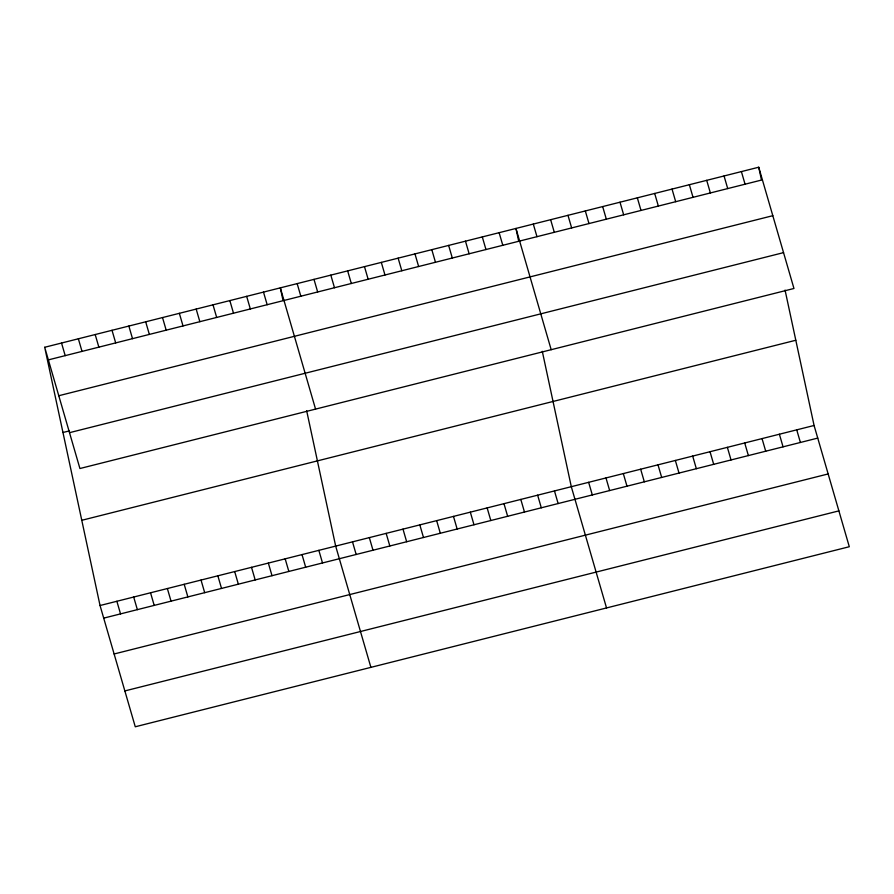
<?xml version="1.0" encoding="UTF-8"?>
<svg xmlns="http://www.w3.org/2000/svg" width="894" height="894" viewBox="0 0 894 894"><rect width="100%" height="100%" fill="white"/><g stroke="black" fill="none" stroke-linecap="round" stroke-linejoin="round"><path stroke-width="1.34" d="M44.7 347.274L758.727 167.223L793.961 288.483L79.924 468.523L44.7 347.274L100.039 605.517L135.273 726.777L849.3 546.726L814.076 425.477L785.055 290.081M48.365 359.88L762.392 179.839M58.78 395.729L772.807 215.689M62.96 432.495L69.441 430.863M69.508 432.674L783.546 252.633M81.779 520.297L795.805 340.256M100.039 605.517L814.076 425.477M103.704 618.134L817.742 438.094M114.119 653.983L828.157 473.943M124.858 690.928L838.885 510.876M741.394 171.603L745.06 184.209M724.051 175.973L727.716 188.589M796.733 429.846L800.398 442.463M706.707 180.342L710.372 192.959M779.389 434.227L783.055 446.832M689.363 184.712L693.029 197.328M762.046 438.596L765.711 451.213M672.031 189.092L675.696 201.709M744.713 442.966L748.379 455.582M654.687 193.462L658.353 206.078M727.37 447.335L731.035 459.952M637.344 197.831L641.009 210.448M710.026 451.716L713.691 464.332M620 202.212L623.666 214.817M692.682 456.085L696.348 468.702M602.668 206.581L606.333 219.198M675.35 460.455L679.015 473.071M585.324 210.95L588.99 223.567M658.006 464.835L661.672 477.441M567.981 215.32L571.646 227.936M640.663 469.205L644.328 481.821M550.637 219.7L554.302 232.306M623.319 473.574L626.985 486.191M533.305 224.07L536.97 236.686M605.987 477.944L609.652 490.56M551.185 349.699L515.961 228.439L518.565 240.62M588.643 482.324L592.309 494.93M499.131 232.686L502.797 245.302M606.534 607.942L571.3 486.694L542.289 351.297M482.302 236.932L485.967 249.538M554.47 490.94L558.135 503.546M465.472 241.168L469.138 253.784M537.64 495.175L541.306 507.792M448.643 245.414L452.308 258.031M520.811 499.422L524.476 512.038M431.802 249.661L435.467 262.277M503.981 503.668L507.647 516.285M414.972 253.907L418.638 266.524M487.152 507.915L490.817 520.531M398.143 258.154L401.808 270.759M470.322 512.15L473.988 524.767M381.313 262.389L384.979 275.006M453.481 516.397L457.147 529.013M364.484 266.635L368.149 279.252M436.652 520.643L440.317 533.26M347.654 270.882L351.32 283.499M419.822 524.89L423.488 537.506M330.825 275.128L334.49 287.734M402.993 529.136L406.658 541.742M313.995 279.364L317.661 291.98M386.163 533.372L389.829 545.988M297.166 283.61L300.831 296.227M369.334 537.618L372.999 550.235M315.56 409.106L280.325 287.857L282.94 300.026M352.504 541.865L356.17 554.481M263.495 292.103L267.161 304.709M370.898 667.36L335.675 546.111L306.653 410.704M246.666 296.339L250.331 308.955M318.845 550.346L322.51 562.963M229.836 300.585L233.502 313.202M302.016 554.593L305.67 567.209M213.007 304.832L216.672 317.448M285.175 558.839L288.84 571.456M196.177 309.078L199.843 321.684M268.345 563.086L272.011 575.691M179.348 313.313L183.013 325.93M251.516 567.321L255.181 579.938M162.518 317.56L166.183 330.177M234.686 571.568L238.352 584.184M145.688 321.806L149.354 334.423M217.857 575.814L221.522 588.431M128.859 326.053L132.513 338.67M201.027 580.061L204.692 592.677M112.018 330.288L115.684 342.905M184.198 584.296L187.863 596.913M95.189 334.535L98.854 347.151M167.368 588.543L171.033 601.159M78.359 338.781L82.025 351.398M150.538 592.789L154.204 605.406M61.53 343.028L65.195 355.644M133.698 597.036L137.363 609.652M116.868 601.282L120.534 613.887M758.727 167.223L761.342 179.403"/></g></svg>
